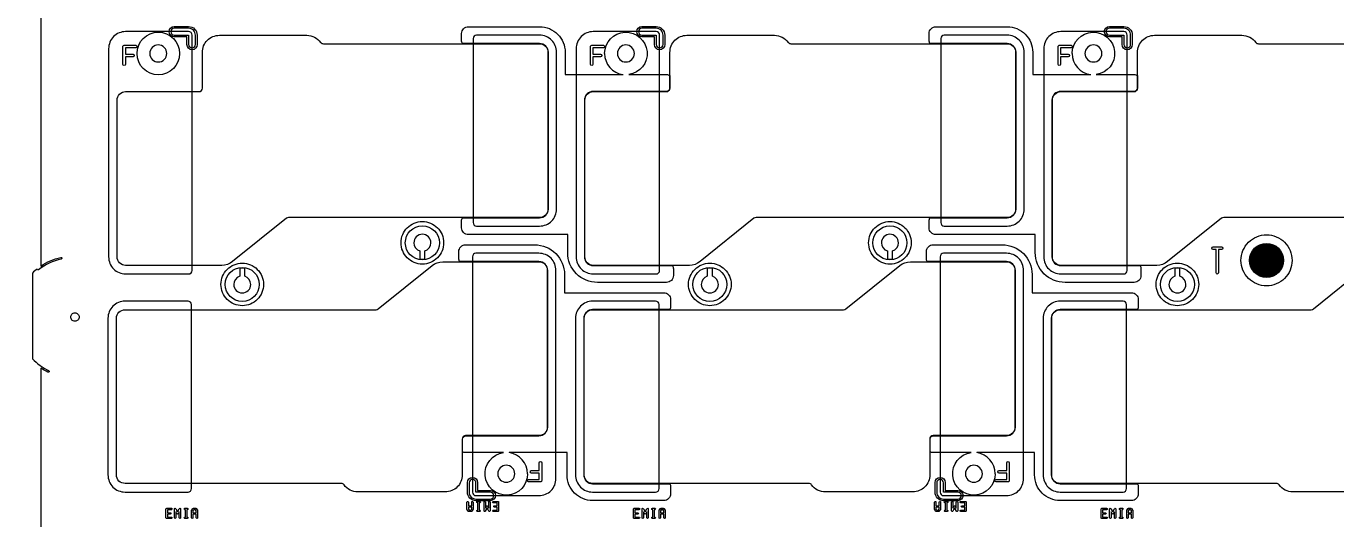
# Model space of a CAD drawing. Extents: x 2541 to 3941, y 2348 to 3338.
# Drawn here: x 2709.7 to 2786.6, y 2760.7 to 2789.6 of the extents above; entities that cross this region are included whole.
import ezdxf

# ---------------------------------------------------------------- set-up
doc = ezdxf.new("R2010")
doc.units = 0
doc.layers.get('0').update_dxf_attribs({"lineweight": 0})
doc.layers.get('Defpoints').update_dxf_attribs({"lineweight": 0})
doc.layers.add('EMI-T', color=6, linetype='Continuous', lineweight=0)
doc.layers.add('尺寸線', color=3, linetype='Continuous', lineweight=0)
doc.layers.add('t_layer0', color=1, linetype='Continuous')
doc.styles.get("Standard").update_dxf_attribs({"font": 'simplex.shx', "height": 2.7})
doc.dimstyles.get("Standard").update_dxf_attribs({"dimtxt": 6, "dimasz": 0.18, "dimexe": 0.18, "dimexo": 0.0625, "dimgap": 0.09, "dimtad": 0, "dimtih": 1, "dimtoh": 1, "dimdec": 4, "dimzin": 0, "dimdsep": 46, "dimtxsty": 'Standard', "dimcen": 0.09, "dimadec": 0, "dimazin": 0, "dimtfac": 1, "dimtdec": 4, "dimtofl": 0, "dimtmove": 0, "dimatfit": 3, "dimfxl": 0, "dimtolj": 1, "dimtzin": 0, "dimarcsym": 0})

# ---------------------------------------------------------------- blocks, each defined once
blk = doc.blocks.new('PAD_R1')
at = {"const_width": 0.5}
blk.add_lwpolyline([(0.25, 0, 1), (-0.25, 0, 1)], format="xyb", close=True, dxfattribs=at)
blk = doc.blocks.new('*D31')
at = {"layer": 'Defpoints', "color": 0, "linetype": 'Continuous'}
for p in [(2706.513, 2910.936), (2717.414, 2910.624), (2712.612, 2742.594)]:
    blk.add_point(p, dxfattribs=at)
at = {"layer": '尺寸線', "color": 0, "linetype": 'Continuous', "lineweight": -2}
for p, q in [((2706.508, 2910.756), (2704.153, 2828.36)), ((2717.352, 2910.626), (2706.333, 2910.941)), ((2701.715, 2743.085), (2704.071, 2825.48)), ((2712.549, 2742.596), (2701.53, 2742.91))]:
    blk.add_line(p, q, dxfattribs=at)
at = {"layer": '尺寸線', "color": 0, "linetype": 'Continuous'}
for points in [[(2706.538, 2910.755), (2706.478, 2910.756), (2706.513, 2910.936)], [(2701.685, 2743.086), (2701.745, 2743.084), (2701.71, 2742.905)]]:
    blk.add_solid(points, dxfattribs=at)
at = {"layer": '尺寸線', "color": 0, "linetype": 'Continuous', "insert": (2704.112, 2826.92), "char_height": 2.7, "attachment_point": 5}
blk.add_mtext('\\A1;168.0988', dxfattribs=at)
blk = doc.blocks.new('*D34')
at = {"layer": 'Defpoints', "color": 0, "linetype": 'Continuous'}
for p in [(2688.35, 3101.014), (2717.414, 3100.624), (2712.612, 2742.594)]:
    blk.add_point(p, dxfattribs=at)
at = {"layer": '尺寸線', "color": 0, "linetype": 'Continuous', "lineweight": -2}
for p, q in [((2688.348, 3100.834), (2685.968, 2923.439)), ((2717.352, 3100.625), (2688.17, 3101.016)), ((2683.55, 2743.164), (2685.93, 2920.559)), ((2712.549, 2742.595), (2683.368, 2742.986))]:
    blk.add_line(p, q, dxfattribs=at)
at = {"layer": '尺寸線', "color": 0, "linetype": 'Continuous'}
for points in [[(2688.378, 3100.833), (2688.318, 3100.834), (2688.35, 3101.014)], [(2683.52, 2743.164), (2683.58, 2743.163), (2683.548, 2742.984)]]:
    blk.add_solid(points, dxfattribs=at)
at = {"layer": '尺寸線', "color": 0, "linetype": 'Continuous', "insert": (2685.949, 2921.999), "char_height": 2.7, "attachment_point": 5}
blk.add_mtext('\\A1;358.0624', dxfattribs=at)

msp = doc.modelspace()

# ---------------------------------------------------------------- linework, layer by layer
for p, q in [((2719.0453, 2760.6917), (2718.97577, 2760.6917)), ((2736.22814, 2761.10094), (2736.15861, 2761.10094)), ((2746.5153, 2760.6917), (2746.44577, 2760.6917)), ((2763.69814, 2761.10094), (2763.62861, 2761.10094)), ((2773.9853, 2760.6917), (2773.91577, 2760.6917))]:
    msp.add_line(p, q)
at = {"linetype": 'Continuous'}
for points in [[(2710.51672, 3059.52127), (2710.51672, 2917.09717, -0.142084), (2713.27892, 2917.45616), (2713.27892, 2916.94958, 0.19212), (2710.01672, 2916.25625), (2710.01672, 2908.77294, 0.192121), (2713.27892, 2908.07962), (2713.27892, 2907.57303, -0.142084), (2710.51672, 2907.93202), (2710.51672, 2775.50792)], [(2735.2303, 2777.7546), (2735.2303, 2778.1546, -0.124386), (2735.27831, 2778.3446), (2739.8152, 2778.3446, 0.414365), (2740.32507, 2778.85473), (2740.32507, 2788.0546, 0.414366), (2739.8152, 2788.56473), (2735.27831, 2788.56473, -0.124392), (2735.2303, 2788.75473), (2735.2303, 2789.15473, -0.414218), (2735.6303, 2789.55473), (2739.8152, 2789.55473, -0.414364), (2741.31507, 2788.05409), (2741.31507, 2786.74473), (2744.7203, 2786.74473)], [(2743.63437, 2787.98391, -2.205962), (2745.04845, 2786.74473), (2747.27218, 2786.74473, -0.124388), (2747.46218, 2786.69672), (2747.46218, 2785.94473, -0.414224), (2747.27218, 2785.75473), (2742.9652, 2785.75473, 0.414218), (2742.45508, 2785.2446), (2742.45508, 2776.04472, 0.414217), (2742.9652, 2775.5346), (2747.62418, 2775.5346, -0.124388), (2747.67218, 2775.3446), (2747.67218, 2774.9446, -0.414218), (2747.27218, 2774.5446), (2743.21508, 2774.5446, -0.414215), (2741.46508, 2776.2946), (2741.46508, 2777.3546), (2735.6303, 2777.3546, -0.414218), (2735.2303, 2777.7546)], [(2762.7003, 2777.7546), (2762.7003, 2778.1546, -0.124386), (2762.74831, 2778.3446), (2767.2852, 2778.3446, 0.414365), (2767.79507, 2778.85473), (2767.79507, 2788.0546, 0.414366), (2767.2852, 2788.56473), (2762.74831, 2788.56473, -0.124392), (2762.7003, 2788.75473), (2762.7003, 2789.15473, -0.414218), (2763.1003, 2789.55473), (2767.2852, 2789.55473, -0.414364), (2768.78507, 2788.05409), (2768.78507, 2786.74473), (2772.1903, 2786.74473)], [(2771.10437, 2787.98391, -2.205962), (2772.51845, 2786.74473), (2774.74218, 2786.74473, -0.124388), (2774.93218, 2786.69672), (2774.93218, 2785.94473, -0.414224), (2774.74218, 2785.75473), (2770.4352, 2785.75473, 0.414218), (2769.92508, 2785.2446), (2769.92508, 2776.04472, 0.414217), (2770.4352, 2775.5346), (2775.09418, 2775.5346, -0.124388), (2775.14218, 2775.3446), (2775.14218, 2774.9446, -0.414218), (2774.74218, 2774.5446), (2770.68508, 2774.5446, -0.414215), (2768.93508, 2776.2946), (2768.93508, 2777.3546), (2763.1003, 2777.3546, -0.414218), (2762.7003, 2777.7546)], [(2735.07127, 2775.9546), (2735.07127, 2776.3546, -0.414218), (2735.47127, 2776.7546), (2739.52837, 2776.7546, -0.414215), (2741.27837, 2775.0046), (2741.27837, 2773.9446), (2747.11314, 2773.9446, -0.414218), (2747.51314, 2773.5446), (2747.51314, 2773.1446, -0.124388), (2747.46514, 2772.9546), (2742.92825, 2772.9546, 0.414365), (2742.41838, 2772.44447), (2742.41838, 2763.2446, 0.414366), (2742.92825, 2762.73446), (2747.46514, 2762.73446, -0.124388), (2747.51314, 2762.54446), (2747.51314, 2762.14446, -0.414218), (2747.11314, 2761.74446), (2742.92825, 2761.74446, -0.414364), (2741.42838, 2763.2451), (2741.42838, 2764.55447), (2738.02315, 2764.55447)], [(2762.54127, 2775.9546), (2762.54127, 2776.3546, -0.414218), (2762.94127, 2776.7546), (2766.99837, 2776.7546, -0.414215), (2768.74837, 2775.0046), (2768.74837, 2773.9446), (2774.58314, 2773.9446, -0.414218), (2774.98314, 2773.5446), (2774.98314, 2773.1446, -0.124388), (2774.93514, 2772.9546), (2770.39825, 2772.9546, 0.414365), (2769.88838, 2772.44447), (2769.88838, 2763.2446, 0.414366), (2770.39825, 2762.73446), (2774.93514, 2762.73446, -0.124388), (2774.98314, 2762.54446), (2774.98314, 2762.14446, -0.414218), (2774.58314, 2761.74446), (2770.39825, 2761.74446, -0.414364), (2768.89838, 2763.2451), (2768.89838, 2764.55447), (2765.49315, 2764.55447)], [(2710.51672, 2775.50792, -0.089115), (2711.68369, 2776.01689, -1), (2711.70683, 2775.9196, 0.10603), (2710.38175, 2775.28802, -0.79536), (2710.30646, 2775.34987, 0.026722), (2710.01672, 2775.09801), (2710.01672, 2770.06511)], [(2739.10907, 2763.31528, -2.205962), (2737.695, 2764.55447), (2735.47127, 2764.55447, -0.124386), (2735.28127, 2764.60247), (2735.28127, 2765.35447, -0.414224), (2735.47127, 2765.54447), (2739.77824, 2765.54447, 0.414218), (2740.28837, 2766.05459), (2740.28837, 2775.25447, 0.414217), (2739.77824, 2775.7646), (2735.11927, 2775.7646, -0.124392), (2735.07127, 2775.9546)], [(2766.57907, 2763.31528, -2.205962), (2765.165, 2764.55447), (2762.94127, 2764.55447, -0.124386), (2762.75127, 2764.60247), (2762.75127, 2765.35447, -0.414224), (2762.94127, 2765.54447), (2767.24824, 2765.54447, 0.414218), (2767.75837, 2766.05459), (2767.75837, 2775.25447, 0.414217), (2767.24824, 2775.7646), (2762.58927, 2775.7646, -0.124392), (2762.54127, 2775.9546)], [(2710.01672, 2770.06511, 0.084762), (2710.97115, 2769.37434, -1), (2710.92699, 2769.28462, -0.032932), (2710.51672, 2769.52127)], [(2710.51672, 2769.52127), (2710.51672, 2724.0146, -0.414214), (2712.51672, 2722.0146, -0.169418), (2712.08276, 2720.7706, -0.117594), (2712.62077, 2720.0146), (2834.01672, 2720.0146), (2834.01672, 2727.4146), (2841.01672, 2727.4146), (2841.01672, 2720.0146), (2962.41267, 2720.0146, -0.117594), (2962.95069, 2720.7706, -0.169419), (2962.51672, 2722.0146, -0.414214), (2964.51672, 2724.0146), (2964.51672, 2759.52729, 0.044792), (2965.01672, 2759.93118), (2965.01672, 2764.98695, -0.207733), (2964.97961, 2765.00139, 0.10603), (2963.74324, 2765.79265, -1), (2963.77828, 2765.88631, -0.057817), (2964.51672, 2765.50792)], [(2739.17075, 2762.8358, -1), (2739.17075, 2762.9858), (2739.79112, 2762.9858), (2739.79112, 2763.35732), (2739.3446, 2763.35732, -1), (2739.3446, 2763.50732), (2739.79112, 2763.50732), (2739.79112, 2763.95385, -1), (2739.94112, 2763.95385), (2739.94112, 2763.43232)], [(2766.64075, 2762.8358, -1), (2766.64075, 2762.9858), (2767.26112, 2762.9858), (2767.26112, 2763.35732), (2766.8146, 2763.35732, -1), (2766.8146, 2763.50732), (2767.26112, 2763.50732), (2767.26112, 2763.95385, -1), (2767.41112, 2763.95385), (2767.41112, 2763.43232)], [(2739.94112, 2763.43232), (2739.94112, 2762.9108, -0.414241), (2739.86612, 2762.8358), (2739.17075, 2762.8358)], [(2767.41112, 2763.43232), (2767.41112, 2762.9108, -0.414241), (2767.33612, 2762.8358), (2766.64075, 2762.8358)], [(2735.54907, 2761.22704), (2735.54907, 2761.39922), (2735.54907, 2761.6575, -1), (2735.62907, 2761.6575), (2735.62907, 2761.43922), (2735.82722, 2761.43922), (2735.82722, 2761.6575, -1), (2735.90722, 2761.6575), (2735.90722, 2761.39922)], [(2735.90722, 2761.39922), (2735.90722, 2761.22704, -0.173189), (2735.89818, 2761.20172), (2735.82895, 2761.116, -0.228301), (2735.79768, 2761.10094), (2735.65861, 2761.10094, -0.228253), (2735.62734, 2761.116), (2735.55811, 2761.20172, -0.173127), (2735.54907, 2761.22704)], [(2736.15861, 2761.10094, -1), (2736.15861, 2761.18094), (2736.18814, 2761.18094), (2736.18814, 2761.6175), (2736.15861, 2761.6175, -1), (2736.15861, 2761.6975), (2736.22814, 2761.6975), (2736.29768, 2761.6975, -1), (2736.29768, 2761.6175), (2736.26814, 2761.6175), (2736.26814, 2761.18094), (2736.29768, 2761.18094, -1), (2736.29768, 2761.10094), (2736.22814, 2761.10094)], [(2736.54907, 2761.14129), (2736.54907, 2761.6575, -1), (2736.62907, 2761.6575), (2736.62907, 2761.2996)], [(2736.62907, 2761.2996), (2736.69292, 2761.41819, -0.597324), (2736.76336, 2761.41819), (2736.82722, 2761.2996)], [(2736.82722, 2761.2996), (2736.82722, 2761.6575, -1), (2736.90722, 2761.6575), (2736.90722, 2761.14129, -0.782664), (2736.832, 2761.12198), (2736.72814, 2761.31485)], [(2737.08907, 2761.10094, -1), (2737.08907, 2761.18094), (2737.32722, 2761.18094), (2737.32722, 2761.35922), (2737.15861, 2761.35922, -1), (2737.15861, 2761.43922), (2737.32722, 2761.43922), (2737.32722, 2761.6175), (2737.08907, 2761.6175, -1), (2737.08907, 2761.6975), (2737.36722, 2761.6975, -0.414265), (2737.40722, 2761.6575), (2737.40722, 2761.39922)], [(2737.40722, 2761.39922), (2737.40722, 2761.14094, -0.414265), (2737.36722, 2761.10094), (2737.08907, 2761.10094)], [(2763.01907, 2761.22704), (2763.01907, 2761.39922), (2763.01907, 2761.6575, -1), (2763.09907, 2761.6575), (2763.09907, 2761.43922), (2763.29722, 2761.43922), (2763.29722, 2761.6575, -1), (2763.37722, 2761.6575), (2763.37722, 2761.39922)], [(2763.37722, 2761.39922), (2763.37722, 2761.22704, -0.173189), (2763.36818, 2761.20172), (2763.29895, 2761.116, -0.228301), (2763.26768, 2761.10094), (2763.12861, 2761.10094, -0.228253), (2763.09734, 2761.116), (2763.02811, 2761.20172, -0.173127), (2763.01907, 2761.22704)], [(2763.62861, 2761.10094, -1), (2763.62861, 2761.18094), (2763.65814, 2761.18094), (2763.65814, 2761.6175), (2763.62861, 2761.6175, -1), (2763.62861, 2761.6975), (2763.69814, 2761.6975), (2763.76768, 2761.6975, -1), (2763.76768, 2761.6175), (2763.73814, 2761.6175), (2763.73814, 2761.18094), (2763.76768, 2761.18094, -1), (2763.76768, 2761.10094), (2763.69814, 2761.10094)], [(2764.01907, 2761.14129), (2764.01907, 2761.6575, -1), (2764.09907, 2761.6575), (2764.09907, 2761.2996)], [(2764.09907, 2761.2996), (2764.16292, 2761.41819, -0.597324), (2764.23336, 2761.41819), (2764.29722, 2761.2996)], [(2764.29722, 2761.2996), (2764.29722, 2761.6575, -1), (2764.37722, 2761.6575), (2764.37722, 2761.14129, -0.782664), (2764.302, 2761.12198), (2764.19814, 2761.31485)], [(2764.55907, 2761.10094, -1), (2764.55907, 2761.18094), (2764.79722, 2761.18094), (2764.79722, 2761.35922), (2764.62861, 2761.35922, -1), (2764.62861, 2761.43922), (2764.79722, 2761.43922), (2764.79722, 2761.6175), (2764.55907, 2761.6175, -1), (2764.55907, 2761.6975), (2764.83722, 2761.6975, -0.414265), (2764.87722, 2761.6575), (2764.87722, 2761.39922)], [(2764.87722, 2761.39922), (2764.87722, 2761.14094, -0.414265), (2764.83722, 2761.10094), (2764.55907, 2761.10094)], [(2718.36623, 2760.7317), (2718.36623, 2761.24791, -0.782664), (2718.44145, 2761.26722), (2718.5453, 2761.07435)], [(2718.44623, 2761.08959), (2718.44623, 2760.7317, -1), (2718.36623, 2760.7317)], [(2718.64438, 2761.08959), (2718.58052, 2760.97101, -0.597324), (2718.51008, 2760.97101), (2718.44623, 2761.08959)], [(2718.5453, 2761.07435), (2718.64916, 2761.26722, -0.782665), (2718.72438, 2761.24791), (2718.72438, 2760.7317, -1), (2718.64438, 2760.7317), (2718.64438, 2761.08959)], [(2718.97577, 2760.6917, -1), (2718.97577, 2760.7717), (2719.0053, 2760.7717), (2719.0053, 2761.20825), (2718.97577, 2761.20825, -1), (2718.97577, 2761.28825), (2719.0453, 2761.28825), (2719.11484, 2761.28825, -1), (2719.11484, 2761.20825), (2719.0853, 2761.20825), (2719.0853, 2760.7717), (2719.11484, 2760.7717, -1), (2719.11484, 2760.6917), (2719.0453, 2760.6917)], [(2719.36623, 2760.7317), (2719.36623, 2760.98997), (2719.36623, 2761.16216, -0.173189), (2719.37527, 2761.18748), (2719.4445, 2761.2732, -0.228301), (2719.47577, 2761.28825), (2719.61484, 2761.28825, -0.228253), (2719.64611, 2761.2732), (2719.71534, 2761.18748, -0.173127), (2719.72438, 2761.16216), (2719.72438, 2760.98997)], [(2719.72438, 2760.98997), (2719.72438, 2760.7317, -1), (2719.64438, 2760.7317), (2719.64438, 2760.94997), (2719.44623, 2760.94997), (2719.44623, 2760.7317, -1), (2719.36623, 2760.7317)], [(2736.72814, 2761.31485), (2736.62429, 2761.12198, -0.782665), (2736.54907, 2761.14129)], [(2745.83623, 2760.7317), (2745.83623, 2761.24791, -0.782664), (2745.91145, 2761.26722), (2746.0153, 2761.07435)], [(2745.91623, 2761.08959), (2745.91623, 2760.7317, -1), (2745.83623, 2760.7317)], [(2746.11438, 2761.08959), (2746.05052, 2760.97101, -0.597324), (2745.98008, 2760.97101), (2745.91623, 2761.08959)], [(2746.0153, 2761.07435), (2746.11916, 2761.26722, -0.782665), (2746.19438, 2761.24791), (2746.19438, 2760.7317, -1), (2746.11438, 2760.7317), (2746.11438, 2761.08959)], [(2746.44577, 2760.6917, -1), (2746.44577, 2760.7717), (2746.4753, 2760.7717), (2746.4753, 2761.20825), (2746.44577, 2761.20825, -1), (2746.44577, 2761.28825), (2746.5153, 2761.28825), (2746.58484, 2761.28825, -1), (2746.58484, 2761.20825), (2746.5553, 2761.20825), (2746.5553, 2760.7717), (2746.58484, 2760.7717, -1), (2746.58484, 2760.6917), (2746.5153, 2760.6917)], [(2746.83623, 2760.7317), (2746.83623, 2760.98997), (2746.83623, 2761.16216, -0.173189), (2746.84527, 2761.18748), (2746.9145, 2761.2732, -0.228301), (2746.94577, 2761.28825), (2747.08484, 2761.28825, -0.228253), (2747.11611, 2761.2732), (2747.18534, 2761.18748, -0.173127), (2747.19438, 2761.16216), (2747.19438, 2760.98997)], [(2747.19438, 2760.98997), (2747.19438, 2760.7317, -1), (2747.11438, 2760.7317), (2747.11438, 2760.94997), (2746.91623, 2760.94997), (2746.91623, 2760.7317, -1), (2746.83623, 2760.7317)], [(2764.19814, 2761.31485), (2764.09429, 2761.12198, -0.782665), (2764.01907, 2761.14129)], [(2773.30623, 2760.7317), (2773.30623, 2761.24791, -0.782664), (2773.38145, 2761.26722), (2773.4853, 2761.07435)], [(2773.38623, 2761.08959), (2773.38623, 2760.7317, -1), (2773.30623, 2760.7317)], [(2773.58438, 2761.08959), (2773.52052, 2760.97101, -0.597324), (2773.45008, 2760.97101), (2773.38623, 2761.08959)], [(2773.4853, 2761.07435), (2773.58916, 2761.26722, -0.782665), (2773.66438, 2761.24791), (2773.66438, 2760.7317, -1), (2773.58438, 2760.7317), (2773.58438, 2761.08959)], [(2773.91577, 2760.6917, -1), (2773.91577, 2760.7717), (2773.9453, 2760.7717), (2773.9453, 2761.20825), (2773.91577, 2761.20825, -1), (2773.91577, 2761.28825), (2773.9853, 2761.28825), (2774.05484, 2761.28825, -1), (2774.05484, 2761.20825), (2774.0253, 2761.20825), (2774.0253, 2760.7717), (2774.05484, 2760.7717, -1), (2774.05484, 2760.6917), (2773.9853, 2760.6917)], [(2774.30623, 2760.7317), (2774.30623, 2760.98997), (2774.30623, 2761.16216, -0.173189), (2774.31527, 2761.18748), (2774.3845, 2761.2732, -0.228301), (2774.41577, 2761.28825), (2774.55484, 2761.28825, -0.228253), (2774.58611, 2761.2732), (2774.65534, 2761.18748, -0.173127), (2774.66438, 2761.16216), (2774.66438, 2760.98997)], [(2774.66438, 2760.98997), (2774.66438, 2760.7317, -1), (2774.58438, 2760.7317), (2774.58438, 2760.94997), (2774.38623, 2760.94997), (2774.38623, 2760.7317, -1), (2774.30623, 2760.7317)]]:
    msp.add_lwpolyline(points, format="xyb", dxfattribs=at)
for points in [[(2714.99508, 2776.04472), (2714.99508, 2785.2446, -0.414219), (2715.4952, 2785.74473), (2719.80218, 2785.74473, 0.414223), (2720.00218, 2785.94473), (2720.00218, 2788.04952, -0.414215), (2721.00218, 2789.04952), (2726.13907, 2789.04952, -0.24029), (2726.94871, 2788.63692, 0.240069), (2727.11015, 2788.55473), (2739.8152, 2788.55473, -0.414366), (2740.31507, 2788.0546), (2740.31507, 2778.85472, -0.414365), (2739.8152, 2778.3546), (2725.06567, 2778.3546, 0.170771), (2724.94046, 2778.31056), (2721.76951, 2775.76481, -0.170765), (2721.14341, 2775.5446), (2715.4952, 2775.5446, -0.414218)], [(2718.35244, 2788.96531, -1), (2718.35244, 2789.56531), (2719.19715, 2789.56531, -0.414217), (2719.69715, 2789.06531), (2719.69715, 2788.50231, -1), (2719.09715, 2788.50231), (2719.09715, 2788.96531)], [(2718.35244, 2789.06531), (2719.19715, 2789.06531), (2719.19715, 2788.51124, 1), (2719.59715, 2788.51124), (2719.59715, 2789.06531, 0.414218), (2719.19715, 2789.46531), (2718.35244, 2789.46531, 1)], [(2742.46508, 2776.04472), (2742.46508, 2785.2446, -0.414219), (2742.9652, 2785.74473), (2747.27218, 2785.74473, 0.414223), (2747.47218, 2785.94473), (2747.47218, 2788.04952, -0.414215), (2748.47218, 2789.04952), (2753.60907, 2789.04952, -0.24029), (2754.41871, 2788.63692, 0.240069), (2754.58015, 2788.55473), (2767.2852, 2788.55473, -0.414366), (2767.78507, 2788.0546), (2767.78507, 2778.85472, -0.414365), (2767.2852, 2778.3546), (2752.53567, 2778.3546, 0.170771), (2752.41046, 2778.31056), (2749.23951, 2775.76481, -0.170765), (2748.61341, 2775.5446), (2742.9652, 2775.5446, -0.414218)], [(2745.82244, 2788.96531, -1), (2745.82244, 2789.56531), (2746.66715, 2789.56531, -0.414217), (2747.16715, 2789.06531), (2747.16715, 2788.50231, -1), (2746.56715, 2788.50231), (2746.56715, 2788.96531)], [(2745.82244, 2789.06531), (2746.66715, 2789.06531), (2746.66715, 2788.51124, 1), (2747.06715, 2788.51124), (2747.06715, 2789.06531, 0.414218), (2746.66715, 2789.46531), (2745.82244, 2789.46531, 1)], [(2769.93508, 2776.04472), (2769.93508, 2785.2446, -0.414219), (2770.4352, 2785.74473), (2774.74218, 2785.74473, 0.414223), (2774.94218, 2785.94473), (2774.94218, 2788.04952, -0.414215), (2775.94218, 2789.04952), (2781.07907, 2789.04952, -0.24029), (2781.88871, 2788.63692, 0.240069), (2782.05015, 2788.55473), (2794.7552, 2788.55473, -0.414366), (2795.25507, 2788.0546), (2795.25507, 2778.85472, -0.414365), (2794.7552, 2778.3546), (2780.00567, 2778.3546, 0.170771), (2779.88046, 2778.31056), (2776.70951, 2775.76481, -0.170765), (2776.08341, 2775.5446), (2770.4352, 2775.5446, -0.414218)], [(2773.29244, 2788.96531, -1), (2773.29244, 2789.56531), (2774.13715, 2789.56531, -0.414217), (2774.63715, 2789.06531), (2774.63715, 2788.50231, -1), (2774.03715, 2788.50231), (2774.03715, 2788.96531)], [(2773.29244, 2789.06531), (2774.13715, 2789.06531), (2774.13715, 2788.51124, 1), (2774.53715, 2788.51124), (2774.53715, 2789.06531, 0.414218), (2774.13715, 2789.46531), (2773.29244, 2789.46531, 1)], [(2715.33233, 2787.34535), (2715.33233, 2787.86687), (2715.33233, 2788.3884, -0.414241), (2715.40733, 2788.4634), (2716.10269, 2788.4634, -1), (2716.10269, 2788.3134), (2715.48233, 2788.3134), (2715.48233, 2787.94187), (2715.92885, 2787.94187, -1), (2715.92885, 2787.79187), (2715.48233, 2787.79187), (2715.48233, 2787.34535, -1)], [(2716.91437, 2787.98391, 0.414217), (2717.41437, 2787.48391, 0.414217), (2717.91437, 2787.98391, 0.414217), (2717.41437, 2788.48391, 0.414217)], [(2742.80233, 2787.34535), (2742.80233, 2787.86687), (2742.80233, 2788.3884, -0.414241), (2742.87733, 2788.4634), (2743.57269, 2788.4634, -1), (2743.57269, 2788.3134), (2742.95233, 2788.3134), (2742.95233, 2787.94187), (2743.39885, 2787.94187, -1), (2743.39885, 2787.79187), (2742.95233, 2787.79187), (2742.95233, 2787.34535, -1)], [(2744.38437, 2787.98391, 0.414217), (2744.88437, 2787.48391, 0.414217), (2745.38437, 2787.98391, 0.414217), (2744.88437, 2788.48391, 0.414217)], [(2770.27233, 2787.34535), (2770.27233, 2787.86687), (2770.27233, 2788.3884, -0.414241), (2770.34733, 2788.4634), (2771.04269, 2788.4634, -1), (2771.04269, 2788.3134), (2770.42233, 2788.3134), (2770.42233, 2787.94187), (2770.86885, 2787.94187, -1), (2770.86885, 2787.79187), (2770.42233, 2787.79187), (2770.42233, 2787.34535, -1)], [(2771.85437, 2787.98391, 0.414217), (2772.35437, 2787.48391, 0.414217), (2772.85437, 2787.98391, 0.414217), (2772.35437, 2788.48391, 0.414217)], [(2731.67699, 2776.87071, -0.414215), (2732.92699, 2778.12071, -0.414215), (2734.17699, 2776.87071, -0.414215), (2732.92699, 2775.62071, -0.414215)], [(2759.14699, 2776.87071, -0.414215), (2760.39699, 2778.12071, -0.414215), (2761.64699, 2776.87071, -0.414215), (2760.39699, 2775.62071, -0.414215)], [(2732.42699, 2776.87071, 0.327542), (2732.77699, 2776.39374), (2732.77699, 2775.91957), (2733.07699, 2775.91957), (2733.07699, 2776.39374, 0.327544), (2733.42699, 2776.87071, 0.414217), (2732.92699, 2777.37071, 0.414217)], [(2759.89699, 2776.87071, 0.327542), (2760.24699, 2776.39374), (2760.24699, 2775.91957), (2760.54699, 2775.91957), (2760.54699, 2776.39374, 0.327544), (2760.89699, 2776.87071, 0.414217), (2760.39699, 2777.37071, 0.414217)], [(2781.02164, 2775.8402, -0.414215), (2782.52164, 2777.3402, -0.414215), (2784.02164, 2775.8402, -0.414215), (2782.52164, 2774.3402, -0.414215)], [(2779.38261, 2776.48012, -1), (2779.38261, 2776.63012), (2779.63096, 2776.63012), (2779.8793, 2776.63012, -1), (2779.8793, 2776.48012), (2779.70596, 2776.48012), (2779.70596, 2775.11472, -1), (2779.55596, 2775.11472), (2779.55596, 2776.48012)], [(2714.95838, 2763.24459), (2714.95838, 2772.44447, -0.414365), (2715.45825, 2772.9446), (2730.20778, 2772.9446, 0.170771), (2730.33299, 2772.98863), (2733.50394, 2775.53438, -0.170765), (2734.13004, 2775.7546), (2739.77824, 2775.7546, -0.414218), (2740.27837, 2775.25447), (2740.27837, 2766.05459, -0.414219), (2739.77824, 2765.55447), (2735.47127, 2765.55447, 0.414223), (2735.27127, 2765.35447), (2735.27127, 2763.24967, -0.414215), (2734.27127, 2762.24967), (2729.13437, 2762.24967, -0.24029), (2728.32474, 2762.66227, 0.240069), (2728.1633, 2762.74446), (2715.45825, 2762.74446, -0.414366)], [(2721.09646, 2774.42848, -0.414215), (2722.34646, 2775.67848, -0.414215), (2723.59646, 2774.42848, -0.414215), (2722.34646, 2773.17848, -0.414215)], [(2721.84646, 2774.42848, 0.414217), (2722.34646, 2773.92848, 0.414217), (2722.84646, 2774.42848, 0.327542), (2722.49646, 2774.90545), (2722.49646, 2775.37962), (2722.19646, 2775.37962), (2722.19646, 2774.90545, 0.327544)], [(2742.42838, 2763.24459), (2742.42838, 2772.44447, -0.414365), (2742.92825, 2772.9446), (2757.67778, 2772.9446, 0.170771), (2757.80299, 2772.98863), (2760.97394, 2775.53438, -0.170765), (2761.60004, 2775.7546), (2767.24824, 2775.7546, -0.414218), (2767.74837, 2775.25447), (2767.74837, 2766.05459, -0.414219), (2767.24824, 2765.55447), (2762.94127, 2765.55447, 0.414223), (2762.74127, 2765.35447), (2762.74127, 2763.24967, -0.414215), (2761.74127, 2762.24967), (2756.60437, 2762.24967, -0.24029), (2755.79474, 2762.66227, 0.240069), (2755.6333, 2762.74446), (2742.92825, 2762.74446, -0.414366)], [(2748.56646, 2774.42848, -0.414215), (2749.81646, 2775.67848, -0.414215), (2751.06646, 2774.42848, -0.414215), (2749.81646, 2773.17848, -0.414215)], [(2749.31646, 2774.42848, 0.414217), (2749.81646, 2773.92848, 0.414217), (2750.31646, 2774.42848, 0.327542), (2749.96646, 2774.90545), (2749.96646, 2775.37962), (2749.66646, 2775.37962), (2749.66646, 2774.90545, 0.327544)], [(2769.89838, 2763.24459), (2769.89838, 2772.44447, -0.414365), (2770.39825, 2772.9446), (2785.14778, 2772.9446, 0.170771), (2785.27299, 2772.98863), (2788.44394, 2775.53438, -0.170765), (2789.07004, 2775.7546), (2794.71824, 2775.7546, -0.414218), (2795.21837, 2775.25447), (2795.21837, 2766.05459, -0.414219), (2794.71824, 2765.55447), (2790.41127, 2765.55447, 0.414223), (2790.21127, 2765.35447), (2790.21127, 2763.24967, -0.414215), (2789.21127, 2762.24967), (2784.07437, 2762.24967, -0.24029), (2783.26474, 2762.66227, 0.240069), (2783.1033, 2762.74446), (2770.39825, 2762.74446, -0.414366)], [(2776.03646, 2774.42848, -0.414215), (2777.28646, 2775.67848, -0.414215), (2778.53646, 2774.42848, -0.414215), (2777.28646, 2773.17848, -0.414215)], [(2776.78646, 2774.42848, 0.414217), (2777.28646, 2773.92848, 0.414217), (2777.78646, 2774.42848, 0.327542), (2777.43646, 2774.90545), (2777.43646, 2775.37962), (2777.13646, 2775.37962), (2777.13646, 2774.90545, 0.327544)], [(2712.26672, 2772.5146, -0.414222), (2712.51672, 2772.7646, -0.414222), (2712.76672, 2772.5146, -0.414222), (2712.51672, 2772.2646, -0.414222)], [(2737.35907, 2763.31528, 0.414217), (2737.85907, 2762.81528, 0.414217), (2738.35907, 2763.31528, 0.414217), (2737.85907, 2763.81528, 0.414217)], [(2764.82907, 2763.31528, 0.414217), (2765.32907, 2762.81528, 0.414217), (2765.82907, 2763.31528, 0.414217), (2765.32907, 2763.81528, 0.414217)], [(2735.57629, 2762.23388), (2735.57629, 2762.79689, -1), (2736.17629, 2762.79689), (2736.17629, 2762.33388), (2736.92101, 2762.33388, -1), (2736.92101, 2761.73388), (2736.07629, 2761.73388, -0.414217)], [(2735.67629, 2762.23388, 0.414218), (2736.07629, 2761.83388), (2736.92101, 2761.83388, 1), (2736.92101, 2762.23388), (2736.07629, 2762.23388), (2736.07629, 2762.78796, 1), (2735.67629, 2762.78796)], [(2763.04629, 2762.23388), (2763.04629, 2762.79689, -1), (2763.64629, 2762.79689), (2763.64629, 2762.33388), (2764.39101, 2762.33388, -1), (2764.39101, 2761.73388), (2763.54629, 2761.73388, -0.414217)], [(2763.14629, 2762.23388, 0.414218), (2763.54629, 2761.83388), (2764.39101, 2761.83388, 1), (2764.39101, 2762.23388), (2763.54629, 2762.23388), (2763.54629, 2762.78796, 1), (2763.14629, 2762.78796)], [(2717.86623, 2760.7317), (2717.86623, 2760.98997), (2717.86623, 2761.24825, -0.414265), (2717.90623, 2761.28825), (2718.18438, 2761.28825, -1), (2718.18438, 2761.20825), (2717.94623, 2761.20825), (2717.94623, 2761.02997), (2718.11484, 2761.02997, -1), (2718.11484, 2760.94997), (2717.94623, 2760.94997), (2717.94623, 2760.7717), (2718.18438, 2760.7717, -1), (2718.18438, 2760.6917), (2717.90623, 2760.6917, -0.414265)], [(2745.33623, 2760.7317), (2745.33623, 2760.98997), (2745.33623, 2761.24825, -0.414265), (2745.37623, 2761.28825), (2745.65438, 2761.28825, -1), (2745.65438, 2761.20825), (2745.41623, 2761.20825), (2745.41623, 2761.02997), (2745.58484, 2761.02997, -1), (2745.58484, 2760.94997), (2745.41623, 2760.94997), (2745.41623, 2760.7717), (2745.65438, 2760.7717, -1), (2745.65438, 2760.6917), (2745.37623, 2760.6917, -0.414265)], [(2772.80623, 2760.7317), (2772.80623, 2760.98997), (2772.80623, 2761.24825, -0.414265), (2772.84623, 2761.28825), (2773.12438, 2761.28825, -1), (2773.12438, 2761.20825), (2772.88623, 2761.20825), (2772.88623, 2761.02997), (2773.05484, 2761.02997, -1), (2773.05484, 2760.94997), (2772.88623, 2760.94997), (2772.88623, 2760.7717), (2773.12438, 2760.7717, -1), (2773.12438, 2760.6917), (2772.84623, 2760.6917, -0.414265)]]:
    msp.add_lwpolyline(points, format="xyb", close=True, dxfattribs=at)
for points in [[(2735.62907, 2761.24117), (2735.67772, 2761.18094), (2735.77857, 2761.18094), (2735.82722, 2761.24117), (2735.82722, 2761.35922), (2735.62907, 2761.35922)], [(2763.09907, 2761.24117), (2763.14772, 2761.18094), (2763.24857, 2761.18094), (2763.29722, 2761.24117), (2763.29722, 2761.35922), (2763.09907, 2761.35922)], [(2719.44623, 2761.02997), (2719.64438, 2761.02997), (2719.64438, 2761.14802), (2719.59573, 2761.20825), (2719.49488, 2761.20825), (2719.44623, 2761.14802)], [(2746.91623, 2761.02997), (2747.11438, 2761.02997), (2747.11438, 2761.14802), (2747.06573, 2761.20825), (2746.96488, 2761.20825), (2746.91623, 2761.14802)], [(2774.38623, 2761.02997), (2774.58438, 2761.02997), (2774.58438, 2761.14802), (2774.53573, 2761.20825), (2774.43488, 2761.20825), (2774.38623, 2761.14802)]]:
    msp.add_lwpolyline(points, close=True, dxfattribs=at)
msp.add_circle((2717.41437, 2787.98391), 1.25)
for centre, start, end in [((2744.88437, 2787.98391), 179.999999, 262.45759), ((2772.35437, 2787.98391), 179.999999, 262.45759), ((2737.85907, 2763.31528), 359.999999, 82.45759), ((2765.32907, 2763.31528), 359.999999, 82.45759)]:
    msp.add_arc(centre, 1.25, start, end)
at = {"layer": 'EMI-T', "linetype": 'Continuous'}
for points in [[(2714.49508, 2776.04472, 0.414215), (2715.4952, 2775.0446), (2719.19715, 2775.0446, 0.414223), (2719.39715, 2775.2446), (2719.39715, 2789.06532, 0.414223), (2719.19715, 2789.26532), (2715.4952, 2789.26532, 0.414215), (2714.49508, 2788.26519)], [(2735.91299, 2778.0546, 0.414223), (2736.11299, 2777.8546), (2739.81519, 2777.8546, 0.414363), (2740.81507, 2778.85498), (2740.81507, 2788.05435, 0.414365), (2739.81519, 2789.05473), (2736.11299, 2789.05473, 0.414223), (2735.91299, 2788.85473)], [(2741.96508, 2776.04472, 0.414215), (2742.9652, 2775.0446), (2746.66715, 2775.0446, 0.414223), (2746.86715, 2775.2446), (2746.86715, 2789.06532, 0.414223), (2746.66715, 2789.26532), (2742.9652, 2789.26532, 0.414215), (2741.96508, 2788.26519)], [(2763.38299, 2778.0546, 0.414223), (2763.58299, 2777.8546), (2767.28519, 2777.8546, 0.414363), (2768.28507, 2778.85498), (2768.28507, 2788.05435, 0.414365), (2767.28519, 2789.05473), (2763.58299, 2789.05473, 0.414223), (2763.38299, 2788.85473)], [(2769.43508, 2776.04472, 0.414215), (2770.4352, 2775.0446), (2774.13715, 2775.0446, 0.414223), (2774.33715, 2775.2446), (2774.33715, 2789.06532, 0.414223), (2774.13715, 2789.26532), (2770.4352, 2789.26532, 0.414215), (2769.43508, 2788.26519)], [(2735.87629, 2762.23388, 0.414223), (2736.07629, 2762.03388), (2739.77824, 2762.03388, 0.414215), (2740.77837, 2763.03401), (2740.77837, 2775.25448, 0.414215), (2739.77824, 2776.2546), (2736.07629, 2776.2546, 0.414223), (2735.87629, 2776.0546)], [(2763.34629, 2762.23388, 0.414223), (2763.54629, 2762.03388), (2767.24824, 2762.03388, 0.414215), (2768.24837, 2763.03401), (2768.24837, 2775.25448, 0.414215), (2767.24824, 2776.2546), (2763.54629, 2776.2546, 0.414223), (2763.34629, 2776.0546)], [(2714.45838, 2763.24485, 0.414365), (2715.45825, 2762.24447), (2719.16045, 2762.24447, 0.414223), (2719.36045, 2762.44447), (2719.36045, 2773.2446, 0.414223), (2719.16045, 2773.4446), (2715.45825, 2773.4446, 0.414363), (2714.45838, 2772.44422)], [(2741.92838, 2763.24485, 0.414365), (2742.92825, 2762.24447), (2746.63045, 2762.24447, 0.414223), (2746.83045, 2762.44447), (2746.83045, 2773.2446, 0.414223), (2746.63045, 2773.4446), (2742.92825, 2773.4446, 0.414363), (2741.92838, 2772.44422)], [(2769.39838, 2763.24485, 0.414365), (2770.39825, 2762.24447), (2774.10045, 2762.24447, 0.414223), (2774.30045, 2762.44447), (2774.30045, 2773.2446, 0.414223), (2774.10045, 2773.4446), (2770.39825, 2773.4446, 0.414363), (2769.39838, 2772.44422)]]:
    msp.add_lwpolyline(points, format="xyb", close=True, dxfattribs=at)
at = {"layer": 'EMI-T'}
for centre in [(2732.92699, 2776.87072), (2760.39699, 2776.87072), (2782.52163, 2775.8402), (2722.34645, 2774.42848), (2749.81645, 2774.42848), (2777.28645, 2774.42848)]:
    msp.add_circle(centre, 1, dxfattribs=at)

# ---------------------------------------------------------------- block references
at = {"layer": 't_layer0', "xscale": 2, "yscale": 2}
msp.add_blockref('PAD_R1', (2782.52164, 2775.8402), dxfattribs=at)

# ---------------------------------------------------------------- dimensions: what is measured, and where the dimension line sits
at = {"layer": '尺寸線', "linetype": 'Continuous'}
for p1, p2, distance, picture, middle in [((2712.61158, 2742.59374), (2717.41437, 3100.62391), 29.06665, '*D34', (2685.94894, 2921.9987)), ((2712.61158, 2742.59373), (2717.41438, 2910.62392), 10.90575, '*D31', (2704.11168, 2826.92042))]:
    dim = msp.add_aligned_dim(p1=p1, p2=p2, distance=distance, dimstyle='Standard', dxfattribs=at)
    dim.commit()
    dim.dimension.update_dxf_attribs({"geometry": picture, "text_midpoint": middle})

doc.saveas('drawing.dxf')
